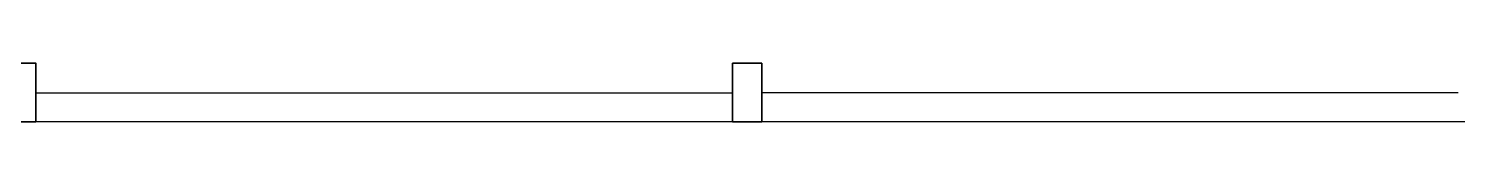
# Model space of a CAD drawing. Header units: centimetres. Extents: x 118932 to 154602, y -32682 to -23521.
# Drawn here: x 127534 to 128269, y -24952 to -24922 of the extents above; entities that cross this region are included whole.
import ezdxf

# ---------------------------------------------------------------- set-up
doc = ezdxf.new("R2010")
doc.units = ezdxf.units.CM
doc.header["$LTSCALE"] = 50
doc.header["$MEASUREMENT"] = 0
doc.layers.add('GEN_01_TA_Kolon', color=7, linetype='Continuous', lineweight=35, true_color=0xd05d28)
doc.layers.add('KALACAK DUVARLAR', color=7, linetype='Continuous', lineweight=30, true_color=0x005387)

# ---------------------------------------------------------------- blocks, each defined once
blk = doc.blocks.new('LEVEL -1_D BLOK_KOLON')
at = {"layer": 'GEN_01_TA_Kolon'}
for points in [[(746, 344.07), (731, 344.07), (731, 374.24), (746, 374.24)], [(1119, 344.07), (1104, 344.07), (1104, 374.24), (1119, 374.24)]]:
    blk.add_lwpolyline(points, close=True, dxfattribs=at)
blk = doc.blocks.new('KALACAK DUVARLAR LEVEL -1 D BLOK')
at = {"layer": 'KALACAK DUVARLAR', "elevation": 0}
for points in [[(763.22, 1669.45), (-1968.12, 1669.45), (-1967.94, 1684.54), (-1609.94, 1684.38)], [(-1221.94, 1684.38), (-863.94, 1684.38)], [(-848.94, 1684.54), (-490.94, 1684.54)]]:
    blk.add_lwpolyline(points, dxfattribs=at)

msp = doc.modelspace()

# ---------------------------------------------------------------- block references
for name, p in [('KALACAK DUVARLAR LEVEL -1 D BLOK', (128760.11, -26621.94)), ('LEVEL -1_D BLOK_KOLON', (126792.17, -25296.56, 0))]:
    msp.add_blockref(name, p)

doc.saveas('drawing.dxf')
